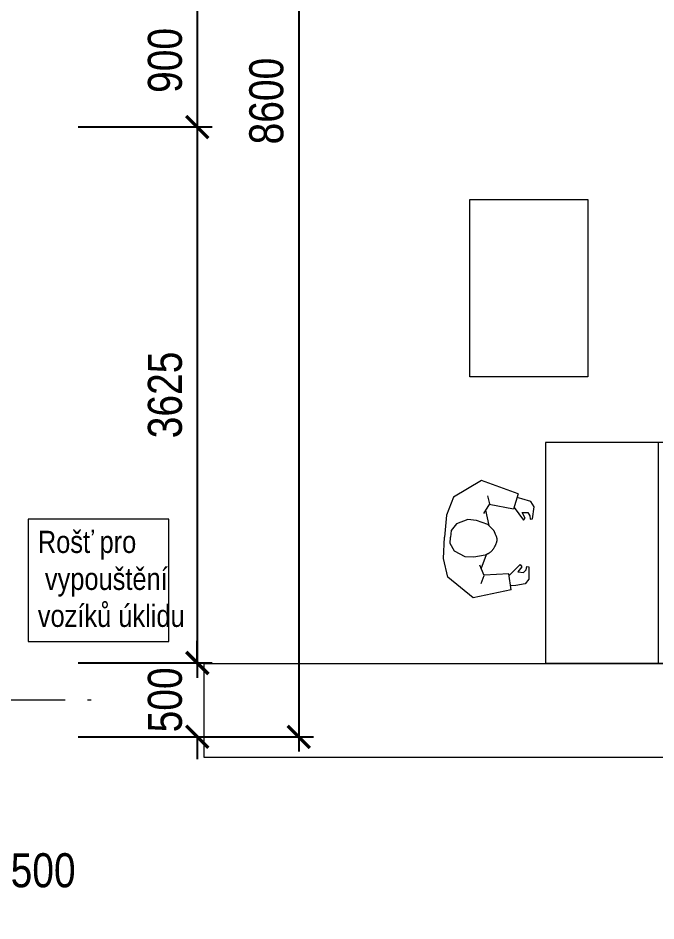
# Model space of a CAD drawing. Header units: millimetres. Extents: x 325046 to 1268204, y 1875583 to 2761998.
# Drawn here: x 946485 to 950800, y 2581398 to 2587504 of the extents above; entities that cross this region are included whole.
import ezdxf

# ---------------------------------------------------------------- set-up
doc = ezdxf.new("R2010")
doc.units = ezdxf.units.MM
doc.header["$LTSCALE"] = 100
doc.header["$PDMODE"] = 65
doc.linetypes.add('ACAD_ISO10W100', pattern=[18.5, 12, -3, 0.5, -3])
doc.layers.add('kóty 100', color=5, linetype='Continuous')
for name, color, linetype, lineweight, true_color in [('Lidi', 7, 'Continuous', 13, 0x7d7d7d), ('SANITA  - NOVÁ', 7, 'Continuous', 13, 0x3f3fde), ('TECH - Výtah + válečková', 7, 'Continuous', 9, 0xcc0f42)]:
    doc.layers.add(name, color=color, linetype=linetype, lineweight=lineweight, true_color=true_color)
doc.layers.add('Objekty - osy', color=5, linetype='ACAD_ISO10W100', lineweight=20)
doc.layers.add('TECH - Palety', color=34, linetype='Continuous', lineweight=9)
doc.styles.add('ARIAL NARROW', font='ARIALN.TTF')
doc.dimstyles.new('100', dxfattribs={"dimscale": 100, "dimtxt": 2.3, "dimasz": 1.5, "dimexe": 1, "dimexo": 4, "dimgap": 1, "dimtad": 1, "dimdec": 0, "dimzin": 0, "dimdsep": 46, "dimtxsty": 'ARIAL NARROW', "dimblk": 'ARCHTICK', "dimcen": 4, "dimdle": 1, "dimclrd": 256, "dimclre": 256, "dimclrt": 7, "dimadec": 0, "dimazin": 0, "dimtfac": 1, "dimtdec": 0, "dimtix": 1, "dimtofl": 0, "dimtmove": 0, "dimatfit": 2, "dimldrblk": 'OBLIQUE', "dimfxl": 1, "dimtolj": 1, "dimtzin": 0, "dimlwd": -1, "dimlwe": -1, "dimarcsym": 1})

# ---------------------------------------------------------------- blocks, each defined once
blk = doc.blocks.new('EU_paleta')
at = {"color": 0}
for p, q in [((0, 0), (0, 47.24)), ((0, 47.24), (31.5, 47.24)), ((31.5, 47.24), (31.5, 0)), ((31.5, 0), (0, 0))]:
    blk.add_line(p, q, dxfattribs=at)
blk = doc.blocks.new('receiving_table')
at = {"color": 0}
for p, q in [((0, 58.8), (30, 58.8)), ((0, 58.8), (0, 0)), ((30, 58.8), (60, 58.8)), ((30, 58.8), (30, 0)), ((60, 58.8), (60, 0)), ((0, 0), (30, 0)), ((30, 0), (60, 0))]:
    blk.add_line(p, q, dxfattribs=at)
blk = doc.blocks.new('manpower_1')
at = {"layer": 'Lidi', "color": 7, "true_color": 0xffffff}
for p, q in [((-2.85, 15.65), (-9.96, 10.67)), ((7.11, 12.8), (-2.85, 15.65)), ((7.11, 12.8), (6.2, 8.64)), ((-9.96, 10.67), (-11.48, 5.79)), ((-1.02, 11.69), (-0.31, 9.55)), ((8.23, 11.58), (6.91, 11.79)), ((10.67, 10.97), (8.23, 11.58)), ((11.58, 9.65), (10.67, 10.97)), ((11.38, 6.4), (11.58, 9.65)), ((-0.31, 9.55), (-1.73, 6.91)), ((-1.23, 7.85), (-0.13, 3.94)), ((6.2, 8.64), (-0.36, 9.45)), ((6.29, 9.06), (9.04, 5.89)), ((8.53, 7.92), (10.06, 8.03)), ((9.45, 6.5), (8.53, 7.92)), ((10.06, 8.03), (10.67, 7.21)), ((-11.48, 5.79), (-11.58, 0.1)), ((-5.78, 4.98), (-8.73, 3.66)), ((-3.44, 4.88), (-5.78, 4.98)), ((-0.5, 4.17), (-3.44, 4.88)), ((9.04, 5.89), (9.45, 6.5)), ((10.67, 7.21), (10.77, 6.3)), ((10.77, 6.3), (11.38, 6.4)), ((-8.73, 3.66), (-9.95, 1.73)), ((-0.39, 4.1), (-0.5, 4.17)), ((-0.28, 4.03), (-0.39, 4.1)), ((-0.17, 3.97), (-0.28, 4.03)), ((-0.06, 3.9), (-0.17, 3.97)), ((0.05, 3.83), (-0.06, 3.9)), ((0.16, 3.77), (0.05, 3.83)), ((0.26, 3.7), (0.16, 3.77)), ((0.37, 3.63), (0.26, 3.7)), ((0.47, 3.55), (0.37, 3.63)), ((0.57, 3.48), (0.47, 3.55)), ((0.67, 3.4), (0.57, 3.48)), ((0.76, 3.33), (0.67, 3.4)), ((0.85, 3.25), (0.76, 3.33)), ((0.94, 3.16), (0.85, 3.25)), ((1.03, 3.08), (0.94, 3.16)), ((1.11, 2.99), (1.03, 3.08)), ((1.19, 2.9), (1.11, 2.99)), ((1.27, 2.8), (1.19, 2.9)), ((1.34, 2.71), (1.27, 2.8)), ((1.4, 2.61), (1.34, 2.71)), ((1.47, 2.5), (1.4, 2.61)), ((1.53, 2.4), (1.47, 2.5)), ((-11.48, -5.79), (-11.58, 0.1)), ((-9.95, 1.73), (-10.05, 0)), ((-9.95, -1.73), (-10.05, 0)), ((1.59, 2.29), (1.53, 2.4)), ((1.65, 2.18), (1.59, 2.29)), ((1.7, 2.06), (1.65, 2.18)), ((1.75, 1.95), (1.7, 2.06)), ((1.8, 1.83), (1.75, 1.95)), ((1.85, 1.72), (1.8, 1.83)), ((1.9, 1.6), (1.85, 1.72)), ((1.95, 1.48), (1.9, 1.6)), ((2, 1.36), (1.95, 1.48)), ((2.05, 1.24), (2, 1.36)), ((2.09, 1.12), (2.05, 1.24)), ((2.13, 1), (2.09, 1.12)), ((2.17, 0.88), (2.13, 1)), ((2.21, 0.75), (2.17, 0.88)), ((2.25, 0.63), (2.21, 0.75)), ((2.27, 0.51), (2.25, 0.63)), ((2.3, 0.39), (2.27, 0.51)), ((2.32, 0.27), (2.3, 0.39)), ((2.33, 0.15), (2.32, 0.27)), ((2.34, 0.03), (2.33, 0.15)), ((2.34, -0.09), (2.34, 0.03)), ((-8.73, -3.66), (-9.95, -1.73)), ((1.36, -2.49), (1.43, -2.39)), ((1.43, -2.39), (1.49, -2.28)), ((1.49, -2.28), (1.55, -2.17)), ((1.55, -2.17), (1.61, -2.06)), ((1.61, -2.06), (1.66, -1.95)), ((1.66, -1.95), (1.72, -1.84)), ((1.72, -1.84), (1.77, -1.72)), ((1.77, -1.72), (1.83, -1.61)), ((1.83, -1.61), (1.89, -1.49)), ((1.89, -1.49), (1.94, -1.38)), ((1.94, -1.38), (2, -1.27)), ((2, -1.27), (2.05, -1.15)), ((2.05, -1.15), (2.1, -1.03)), ((2.1, -1.03), (2.15, -0.92)), ((2.15, -0.92), (2.2, -0.8)), ((2.2, -0.8), (2.24, -0.69)), ((2.24, -0.69), (2.27, -0.57)), ((2.27, -0.57), (2.3, -0.45)), ((2.3, -0.45), (2.32, -0.33)), ((2.32, -0.33), (2.33, -0.21)), ((2.33, -0.21), (2.34, -0.09)), ((-5.78, -4.98), (-8.73, -3.66)), ((-0.38, -4.06), (-3.44, -4.88)), ((-1.23, -7.85), (-0.09, -3.81)), ((-0.38, -4.06), (-0.29, -3.98)), ((-0.29, -3.98), (-0.19, -3.9)), ((-0.19, -3.9), (-0.1, -3.82)), ((-0.1, -3.82), (-0.01, -3.74)), ((-0.01, -3.74), (0.09, -3.66)), ((0.09, -3.66), (0.19, -3.58)), ((0.19, -3.58), (0.28, -3.5)), ((0.28, -3.5), (0.38, -3.43)), ((0.38, -3.43), (0.48, -3.35)), ((0.48, -3.35), (0.58, -3.27)), ((0.58, -3.27), (0.68, -3.19)), ((0.68, -3.19), (0.78, -3.12)), ((0.78, -3.12), (0.87, -3.03)), ((0.87, -3.03), (0.96, -2.95)), ((0.96, -2.95), (1.05, -2.87)), ((1.05, -2.87), (1.14, -2.78)), ((1.14, -2.78), (1.22, -2.69)), ((1.22, -2.69), (1.29, -2.59)), ((1.29, -2.59), (1.36, -2.49)), ((-9.96, -10.67), (-11.48, -5.79)), ((-3.44, -4.88), (-5.78, -4.98)), ((-0.31, -9.55), (-1.73, -6.91)), ((6.29, -9.06), (9.04, -5.89)), ((9.45, -6.5), (8.53, -7.92)), ((9.04, -5.89), (9.45, -6.5)), ((10.06, -8.03), (10.67, -7.21)), ((10.67, -7.21), (10.77, -6.3)), ((10.77, -6.3), (11.38, -6.4)), ((11.38, -6.4), (11.58, -9.65)), ((-1.02, -11.69), (-0.31, -9.55)), ((6.2, -8.64), (-0.36, -9.45)), ((7.11, -12.8), (6.2, -8.64)), ((8.53, -7.92), (10.06, -8.03)), ((-2.85, -15.65), (-9.96, -10.67)), ((8.23, -11.58), (6.91, -11.79)), ((10.67, -10.97), (8.23, -11.58)), ((11.58, -9.65), (10.67, -10.97)), ((7.11, -12.8), (-2.85, -15.65))]:
    blk.add_line(p, q, dxfattribs=at)
blk = doc.blocks.new('_ARCHTICK')
at = {"color": 0, "linetype": 'ByBlock', "const_width": 0.15}
blk.add_lwpolyline([(-0.5, -0.5), (0.5, 0.5)], dxfattribs=at)
blk = doc.blocks.new('*D1213')
at = {"layer": 'Defpoints', "color": 0, "linetype": 'ByBlock', "ltscale": 100, "transparency": 16777216}
for p in [(945828.7, 2582417), (946328.7, 2582417), (946328.7, 2581497.5)]:
    blk.add_point(p, dxfattribs=at)
at = {"layer": 'kóty 100', "linetype": 'ByBlock', "ltscale": 100, "transparency": 16777216}
for p, q in [((945828.7, 2582017), (945828.7, 2581397.5)), ((946328.7, 2582017), (946328.7, 2581397.5)), ((945728.7, 2581497.5), (946428.7, 2581497.5))]:
    blk.add_line(p, q, dxfattribs=at)
at = {"layer": 'kóty 100', "linetype": 'ByBlock', "ltscale": 100, "transparency": 16777216, "xscale": 150, "yscale": 150, "zscale": 150, "rotation": 180}
blk.add_blockref('_ARCHTICK', (945828.7, 2581497.5), dxfattribs=at)
at = {"layer": 'kóty 100', "linetype": 'ByBlock', "ltscale": 100, "transparency": 16777216, "xscale": 150, "yscale": 150, "zscale": 150}
blk.add_blockref('_ARCHTICK', (946328.7, 2581497.5), dxfattribs=at)
at = {"layer": 'kóty 100', "color": 7, "linetype": 'ByBlock', "ltscale": 100, "transparency": 16777216, "insert": (946654.5, 2581738.7), "char_height": 230, "attachment_point": 5, "style": 'ARIAL NARROW'}
blk.add_mtext('\\A1;500', dxfattribs=at)
blk = doc.blocks.new('_Oblique')
at = {"color": 0, "lineweight": -2}
blk.add_line((-0.5, -0.5), (0.5, 0.5), dxfattribs=at)
blk = doc.blocks.new('*D1214')
at = {"layer": 'Defpoints', "color": 0, "linetype": 'ByBlock', "ltscale": 100, "transparency": 16777216}
for p in [(946722.3, 2591242.7), (946722.3, 2582642.7), (948383.5, 2582642.7)]:
    blk.add_point(p, dxfattribs=at)
at = {"layer": 'kóty 100', "linetype": 'ByBlock', "ltscale": 100, "transparency": 16777216}
for p, q in [((948383.5, 2591342.7), (948383.5, 2582542.7)), ((947122.3, 2591242.7), (948483.5, 2591242.7)), ((947122.3, 2582642.7), (948483.5, 2582642.7))]:
    blk.add_line(p, q, dxfattribs=at)
at = {"layer": 'kóty 100', "linetype": 'ByBlock', "ltscale": 100, "transparency": 16777216, "xscale": 150, "yscale": 150, "zscale": 150}
for p, rotation in [((948383.5, 2591242.7), 90), ((948383.5, 2582642.7), 270)]:
    blk.add_blockref('_ARCHTICK', p, dxfattribs=dict(at, rotation=rotation))
at = {"layer": 'kóty 100', "color": 7, "linetype": 'ByBlock', "ltscale": 100, "transparency": 16777216, "insert": (948166, 2586942.7), "char_height": 230, "attachment_point": 5, "rotation": 90, "style": 'ARIAL NARROW'}
blk.add_mtext('\\A1;8600', dxfattribs=at)
blk = doc.blocks.new('*D1219')
at = {"layer": 'Defpoints', "color": 0, "linetype": 'ByBlock', "ltscale": 100, "transparency": 16777216}
for p in [(946491.1, 2587667.6), (946491.1, 2586767.6), (947697.3, 2586767.6)]:
    blk.add_point(p, dxfattribs=at)
at = {"layer": 'kóty 100', "linetype": 'ByBlock', "ltscale": 100, "transparency": 16777216}
for p, q in [((947697.3, 2587767.6), (947697.3, 2586667.6)), ((946891.1, 2587667.6), (947797.3, 2587667.6)), ((946891.1, 2586767.6), (947797.3, 2586767.6))]:
    blk.add_line(p, q, dxfattribs=at)
at = {"layer": 'kóty 100', "linetype": 'ByBlock', "ltscale": 100, "transparency": 16777216, "xscale": 150, "yscale": 150, "zscale": 150}
for p, rotation in [((947697.3, 2587667.6), 90), ((947697.3, 2586767.6), 270)]:
    blk.add_blockref('_ARCHTICK', p, dxfattribs=dict(at, rotation=rotation))
at = {"layer": 'kóty 100', "color": 7, "linetype": 'ByBlock', "ltscale": 100, "transparency": 16777216, "insert": (947479.9, 2587217.6), "char_height": 230, "attachment_point": 5, "rotation": 90, "style": 'ARIAL NARROW'}
blk.add_mtext('\\A1;900', dxfattribs=at)
blk = doc.blocks.new('*D1220')
at = {"layer": 'Defpoints', "color": 0, "linetype": 'ByBlock', "ltscale": 100, "transparency": 16777216}
for p in [(946491.1, 2586767.6), (946491.1, 2583142.7), (947697.3, 2583142.7)]:
    blk.add_point(p, dxfattribs=at)
at = {"layer": 'kóty 100', "linetype": 'ByBlock', "ltscale": 100, "transparency": 16777216}
for p, q in [((947697.3, 2586867.6), (947697.3, 2583042.7)), ((946891.1, 2586767.6), (947797.3, 2586767.6)), ((946891.1, 2583142.7), (947797.3, 2583142.7))]:
    blk.add_line(p, q, dxfattribs=at)
at = {"layer": 'kóty 100', "linetype": 'ByBlock', "ltscale": 100, "transparency": 16777216, "xscale": 150, "yscale": 150, "zscale": 150}
for p, rotation in [((947697.3, 2586767.6), 90), ((947697.3, 2583142.7), 270)]:
    blk.add_blockref('_ARCHTICK', p, dxfattribs=dict(at, rotation=rotation))
at = {"layer": 'kóty 100', "color": 7, "linetype": 'ByBlock', "ltscale": 100, "transparency": 16777216, "insert": (947479.9, 2584955.2), "char_height": 230, "attachment_point": 5, "rotation": 90, "style": 'ARIAL NARROW'}
blk.add_mtext('\\A1;3625', dxfattribs=at)
blk = doc.blocks.new('*D1221')
at = {"layer": 'Defpoints', "color": 0, "linetype": 'ByBlock', "ltscale": 100, "transparency": 16777216}
for p in [(946491.1, 2583142.7), (946491.1, 2582642.7), (947697.3, 2582642.7)]:
    blk.add_point(p, dxfattribs=at)
at = {"layer": 'kóty 100', "linetype": 'ByBlock', "ltscale": 100, "transparency": 16777216}
for p, q in [((947697.3, 2583142.7), (947697.3, 2583292.7)), ((946891.1, 2583142.7), (947797.3, 2583142.7)), ((946891.1, 2582642.7), (947797.3, 2582642.7)), ((947697.3, 2582642.7), (947697.3, 2582492.7))]:
    blk.add_line(p, q, dxfattribs=at)
at = {"layer": 'kóty 100', "linetype": 'ByBlock', "ltscale": 100, "transparency": 16777216, "xscale": 150, "yscale": 150, "zscale": 150}
for p, rotation in [((947697.3, 2583142.7), 270), ((947697.3, 2582642.7), 90)]:
    blk.add_blockref('_ARCHTICK', p, dxfattribs=dict(at, rotation=rotation))
at = {"layer": 'kóty 100', "color": 7, "linetype": 'ByBlock', "ltscale": 100, "transparency": 16777216, "insert": (947479.9, 2582892.7), "char_height": 230, "attachment_point": 5, "rotation": 90, "style": 'ARIAL NARROW'}
blk.add_mtext('\\A1;500', dxfattribs=at)

msp = doc.modelspace()

# ---------------------------------------------------------------- linework, layer by layer
at = {"layer": 'Objekty - osy', "ltscale": 0.5}
msp.add_lwpolyline([(908279.2, 2582892.7), (947078.7, 2582892.7)], dxfattribs=at)
at = {"layer": 'SANITA  - NOVÁ'}
msp.add_lwpolyline([(947504, 2583288.5), (947504, 2584114.6), (946553.9, 2584114.6), (946553.9, 2583288.5)], close=True, dxfattribs=at)
at = {"layer": 'TECH - Výtah + válečková', "linetype": 'ByBlock', "ltscale": 100}
msp.add_lwpolyline([(947743.7, 2583139.1), (956887.7, 2583139.1), (956887.7, 2582504.1), (947743.7, 2582504.1)], close=True, dxfattribs=at)

# ---------------------------------------------------------------- block references
at = {"layer": 'Lidi', "linetype": 'ByBlock', "ltscale": 100, "extrusion": (0, 0, -1), "xscale": 25.4, "yscale": 25.4, "zscale": -25.4, "rotation": 184.1214929983568}
msp.add_blockref('manpower_1', (-949664.5, 2583975.2), dxfattribs=at)
at = {"layer": 'TECH - Palety', "xscale": 25.4, "yscale": 25.4, "zscale": 25.4}
msp.add_blockref('EU_paleta', (949540.3, 2585077.6, 6.1), dxfattribs=at)
at = {"layer": 'TECH - Palety', "extrusion": (0, 0, -1), "xscale": 25.4, "yscale": 25.4, "zscale": -25.4}
msp.add_blockref('receiving_table', (-951576.5, 2583139.1, -6.1), dxfattribs=at)

# ---------------------------------------------------------------- texts
at = {"layer": 'SANITA  - NOVÁ', "insert": (946618.7, 2584036.4, 0), "char_height": 150, "width": 7009.488, "attachment_point": 1, "style": 'ARIAL NARROW'}
msp.add_mtext('Rošť pro \\P vypouštění\\Pvozíků úklidu', dxfattribs=at)

# ---------------------------------------------------------------- dimensions: what is measured, and where the dimension line sits
at = {"layer": 'kóty 100', "linetype": 'ByBlock', "ltscale": 100}
dim = msp.add_linear_dim(base=(948383.5, 2582642.7), p1=(946722.3, 2591242.7), p2=(946722.3, 2582642.7), angle=90, dimstyle='100', dxfattribs=at)
dim.commit()
dim.dimension.update_dxf_attribs({"geometry": '*D1214', "text_midpoint": (948166, 2586942.7)})
for base, p1, p2, picture, middle in [((947697.3, 2586767.6), (946491.1, 2587667.6), (946491.1, 2586767.6), '*D1219', (947479.9, 2587217.6)), ((947697.3, 2583142.7), (946491.1, 2586767.6), (946491.1, 2583142.7), '*D1220', (947479.9, 2584955.2)), ((947697.3, 2582642.7), (946491.1, 2583142.7), (946491.1, 2582642.7), '*D1221', (947479.9, 2582892.7))]:
    dim = msp.add_linear_dim(base=base, p1=p1, p2=p2, angle=90, dimstyle='100', override={"dimtmove": 1}, dxfattribs=at)
    dim.commit()
    dim.dimension.update_dxf_attribs({"geometry": picture, "text_midpoint": middle})
dim = msp.add_linear_dim(base=(946328.7, 2581497.5), p1=(945828.7, 2582417), p2=(946328.7, 2582417), dimstyle='100', override={"dimtmove": 1}, dxfattribs=at)
dim.commit()
dim.dimension.update_dxf_attribs({"geometry": '*D1213', "text_midpoint": (946654.5, 2581521.3), "dimtype": 160})

doc.saveas('drawing.dxf')
